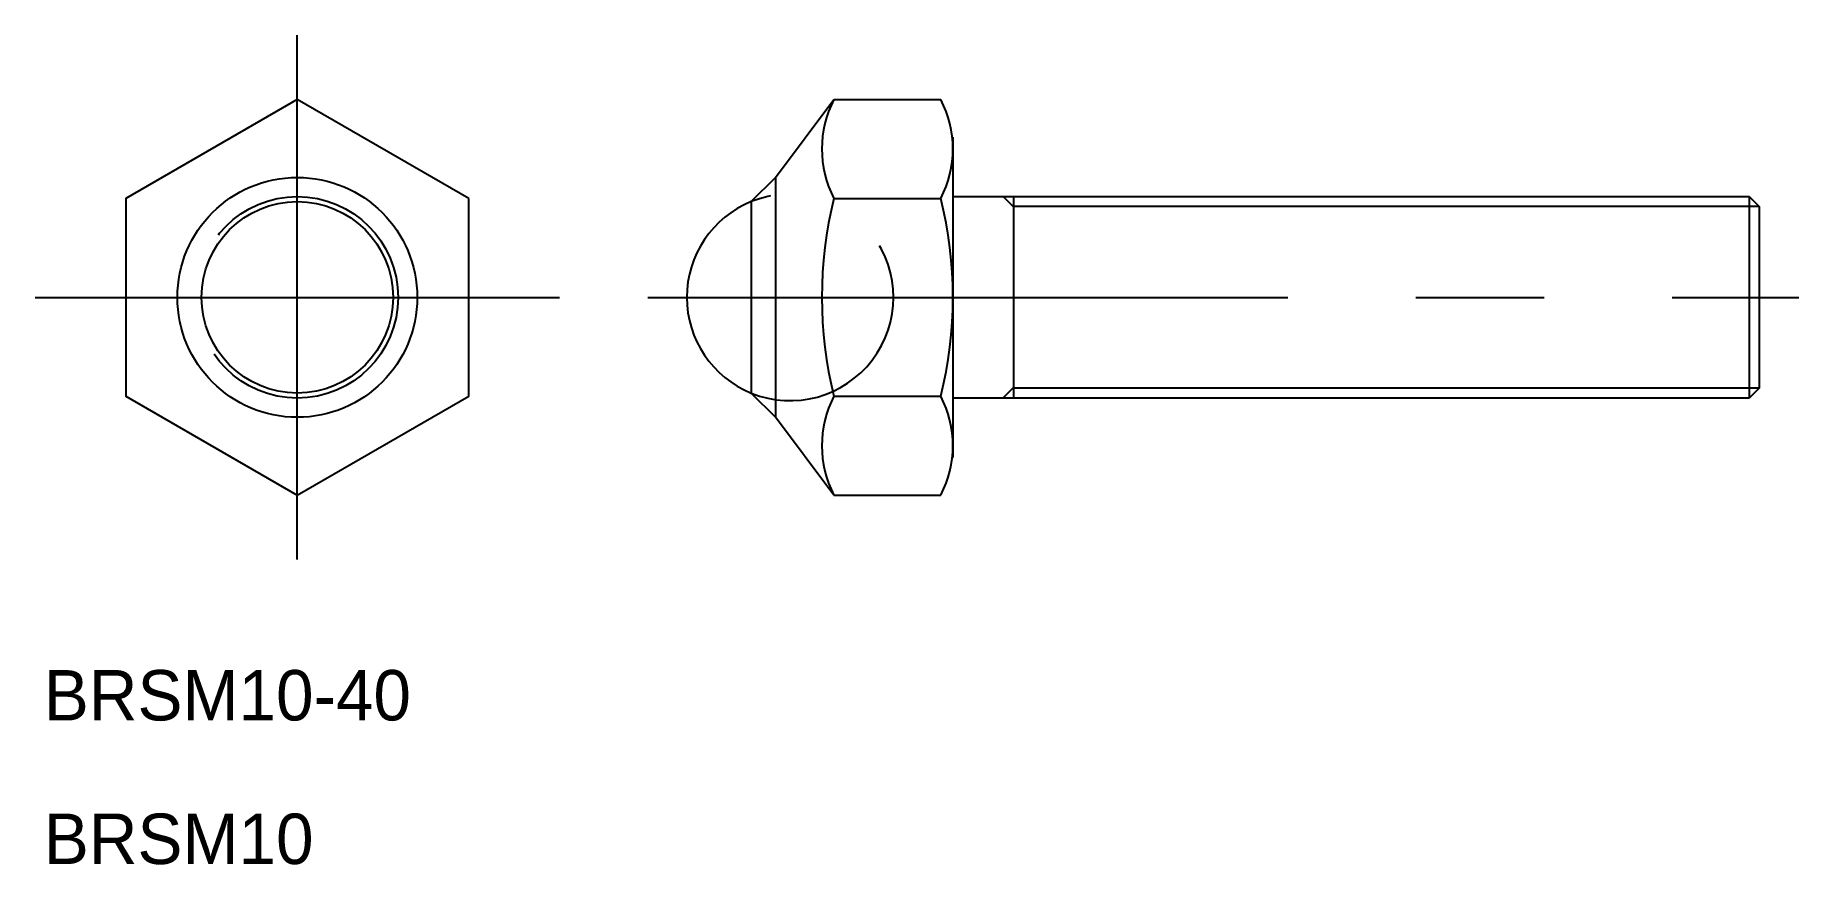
# Model space of a CAD drawing. Extents: x 489.1 to 576.6, y 435.6 to 476.8.
import ezdxf

# ---------------------------------------------------------------- set-up
doc = ezdxf.new("R2010")
doc.units = 0
doc.linetypes.add('CENTER', pattern=[50.8, 31.75, -6.35, 6.35, -6.35])
doc.linetypes.add('DASHED', pattern=[19.05, 12.7, -6.35])
doc.layers.get('0').update_dxf_attribs({"linetype": 'CONTINUOUS'})
doc.layers.add('CENTER', color=1, linetype='CENTER')

msp = doc.modelspace()

# ---------------------------------------------------------------- linework, layer by layer
at = {"color": 7, "linetype": 'CONTINUOUS'}
for p, q in [((525.836, 469.729), (528.736, 473.594)), ((528.736, 473.594), (534.036, 473.594)), ((534.636, 471.718), (534.636, 455.841)), ((524.636, 468.529), (525.836, 469.729)), ((525.836, 469.729), (525.836, 457.829)), ((524.636, 468.529), (524.636, 459.029)), ((528.736, 468.687), (534.036, 468.687)), ((534.636, 468.779), (574.136, 468.779)), ((537.636, 468.779), (537.636, 458.779)), ((574.136, 468.779), (574.636, 468.279)), ((574.136, 468.779), (574.136, 458.779)), ((574.636, 468.279), (574.636, 459.279)), ((574.636, 459.279), (574.136, 458.779)), ((524.636, 459.029), (525.836, 457.829)), ((528.736, 458.872), (534.036, 458.872)), ((574.136, 458.779), (534.636, 458.779)), ((528.736, 453.964), (525.836, 457.829)), ((528.736, 453.964), (534.036, 453.964))]:
    msp.add_line(p, q, dxfattribs=at)
at = {"color": 3, "linetype": 'CONTINUOUS'}
for p, q in [((537.162, 468.754), (537.662, 468.254)), ((574.636, 468.279), (537.636, 468.279)), ((537.617, 459.279), (537.117, 458.779)), ((574.636, 459.279), (537.617, 459.279))]:
    msp.add_line(p, q, dxfattribs=at)
at = {"color": 7, "linetype": 'CONTINUOUS'}
msp.add_lwpolyline([(510.618, 468.687), (502.118, 473.594), (493.618, 468.687), (493.618, 458.872), (502.118, 453.964), (510.618, 458.872)], close=True, dxfattribs=at)
for radius in [5.95, 4.75]:
    msp.add_circle((502.118, 463.779), radius, dxfattribs=at)
at = {"color": 3, "linetype": 'DASHED'}
msp.add_circle((502.118, 463.779), 5, dxfattribs=at)
at = {"color": 7, "linetype": 'CONTINUOUS'}
for centre, radius, start, end in [((533.454, 471.14), 5.317, 152.51877, 207.48123), ((529.319, 471.14), 5.317, 332.51877, 27.48123), ((526.562, 463.779), 5.125, 112.06495, 247.93505), ((548.506, 463.779), 20.369, 166.05895, 193.94105), ((514.267, 463.779), 20.369, 346.05895, 13.94105), ((533.454, 456.418), 5.317, 152.51877, 207.48123), ((529.319, 456.418), 5.317, 332.51877, 27.48123)]:
    msp.add_arc(centre, radius, start, end, dxfattribs=at)
at = {"color": 3, "linetype": 'DASHED'}
msp.add_arc((526.562, 463.779), 5.125, 247.93505, 112.06495, dxfattribs=at)
at = {"layer": 'CENTER', "color": 1, "linetype": 'CENTER'}
for p, q in [((502.118, 450.779), (502.118, 476.779)), ((489.118, 463.779), (515.118, 463.779)), ((519.51, 463.779), (576.596, 463.779))]:
    msp.add_line(p, q, dxfattribs=at)

# ---------------------------------------------------------------- texts
at = {"color": 7, "linetype": 'CONTINUOUS'}
for s, p in [('BRSM10-40', (489.545, 442.791)), ('BRSM10', (489.545, 435.67))]:
    msp.add_text(s, height=2.5, dxfattribs=at).set_placement(p)

doc.saveas('drawing.dxf')
